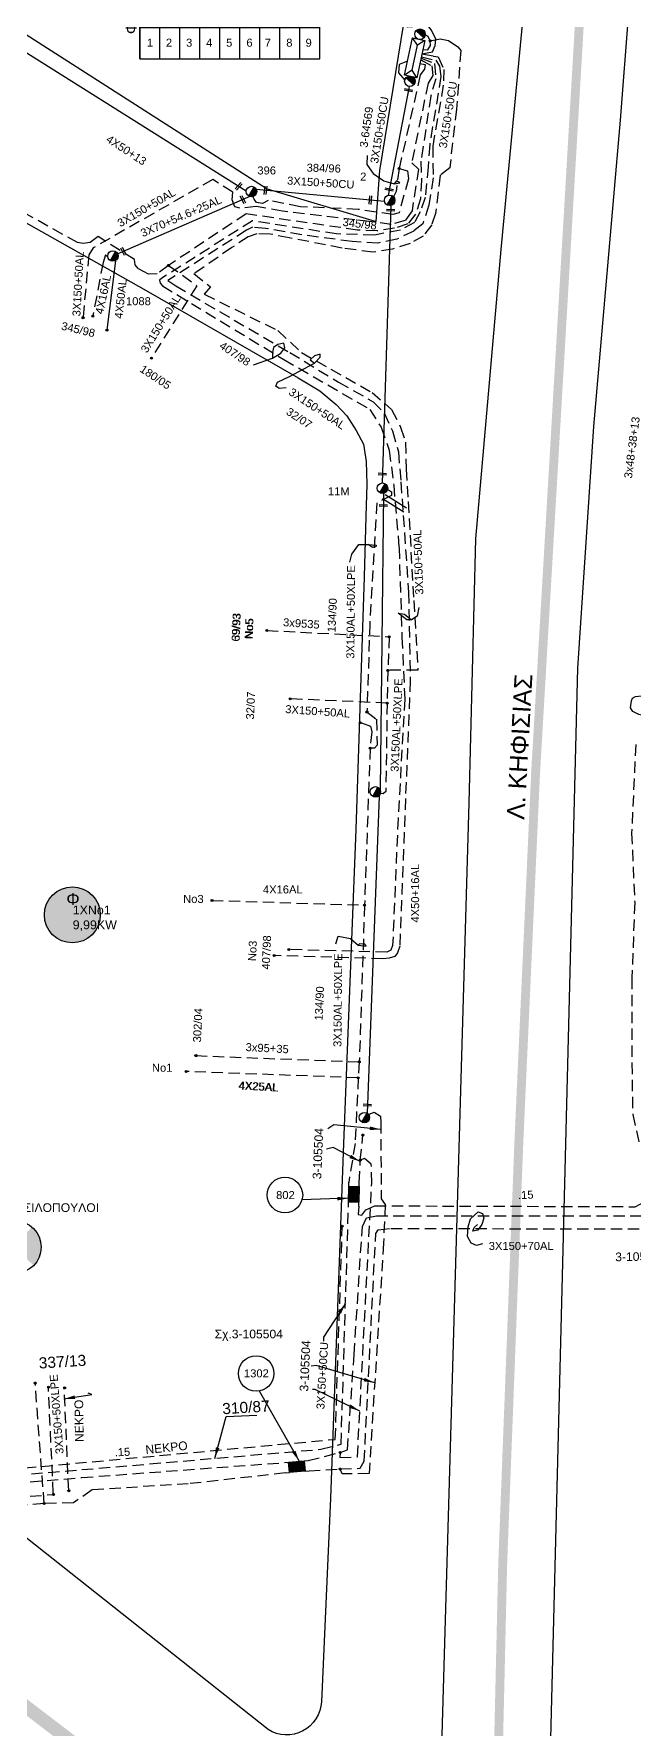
# Model space of a CAD drawing. Header units: millimetres. Extents: x 912 to 3023, y 735 to 1796.
# Drawn here: x 2618.8 to 2753.9, y 1037.7 to 1419 of the extents above; entities that cross this region are included whole.
import ezdxf
from ezdxf.enums import TextEntityAlignment as Align

# ---------------------------------------------------------------- set-up
doc = ezdxf.new("R2010")
doc.units = ezdxf.units.MM
doc.linetypes.add('CENTER', pattern=[50.8, 31.75, -6.35, 6.35, -6.35])
doc.linetypes.add('DASHED', pattern=[19.05, 12.7, -6.35])
for name, color, linetype in [('Link Box 4 Διευθύνσεων', 7, 'Continuous'), ('Άγνωστα', 7, 'Continuous'), ('Ασφαλειοκιβώτια Χ.Τ 9 αναχωρήσεων', 7, 'Continuous'), ('Γυμνά εναέρια ΧΤ (3Φ)   4x50AL', 7, 'Continuous'), ('Γυμνά εναέρια ΧΤ και ΦΟΠ (3Φ)   4x50+16AL', 7, 'Continuous'), ('Επιγραφές - Σχήματα', 7, 'Continuous'), ('Καλώδια ΧΤ   3x150+50AL', 7, 'DASHED'), ('Καλώδια ΧΤ   3x150+50CU', 7, 'DASHED'), ('Καλώδια ΧΤ   3x150AL+50XLPE', 7, 'DASHED'), ('Μηχανική τομή', 7, 'Continuous'), ('Στύλος ΦΜ', 7, 'Continuous'), ('Στύλος ΦΜ @ 1', 7, 'Continuous'), ('Συνδέσεις', 7, 'Continuous'), ('Συνεστραμμένα ΧΤ   3x70+54.6+25 AL', 7, 'SYN_LINE'), ('Τομή', 7, 'Continuous'), ('Υποσταθμός εναέριος 2 στύλων', 7, 'Continuous'), ('Υποσταθμός πόλεως', 7, 'Continuous'), ('Υπόβαθρο ΔΕΗ', 7, 'Continuous'), ('Υπόγεια Καλώδια Δικτύου ΧΤ      2Χ6 CU', 7, 'DASHED'), ('Υπόγεια Καλώδια Δικτύου ΧΤ   .15', 7, 'DASHED'), ('Υπόγεια καλώδια Δικτύου ΧΤ και Παρ. ΧΤ - 3X150+70 AL', 7, 'DASHED'), ('Υπόγεια καλώδια Παροχών ΧΤ   4x16AL', 7, 'DASHED'), ('Υπόγεια καλώδια Παροχών ΧΤ   4x25', 7, 'DASHED'), ('Χώρος', 7, 'Continuous')]:
    doc.layers.add(name, color=color, linetype=linetype)
doc.styles.get("Standard").update_dxf_attribs({"font": 'ARIAL.TTF'})
doc.linetypes.add('SYN_LINE', pattern='A,0.5,-0.0001,["/\\/\\/\\/",Standard,S=0.1,R=0,X=0,Y=-0.05],-0.25', length=0.7501)
doc.dimstyles.new('ISO-25', dxfattribs={"dimtxt": 2.5, "dimasz": 2.5, "dimexe": 1.25, "dimexo": 0.625, "dimtad": 1, "dimtxsty": 'Standard', "dimcen": 2.5, "dimadec": 0, "dimazin": 0, "dimtfac": 1, "dimtmove": 0, "dimatfit": 3, "dimfxl": 1, "dimarcsym": 0})

# ---------------------------------------------------------------- blocks, each defined once
blk = doc.blocks.new('ΥΠΑΡΧΩΝ ΤΣΙΜΕΝΤΕΝΙΟΣ ΣΤΥΛΟΣ')
at = {"layer": 'Στύλος ΦΜ'}
blk.add_hatch(color=7, dxfattribs=at).paths.add_polyline_path([(-1.29, -2.28, 0.574793), (2.62, 0, 0.268822), (1.3, 2.27)])
at = {"layer": 'Στύλος ΦΜ', "color": 7}
blk.add_line((-1.29, -2.28), (1.3, 2.27), dxfattribs=at)
blk.add_circle((0, 0), 2.62, dxfattribs=at)
at = {"layer": 'Στύλος ΦΜ', "flags": 4}
for tag, p in [('ΑΡΙΘΜΟΣ', (-4.68, 8.05)), ('ΤΥΠΟΣ', (-4.91, 3.03))]:
    blk.add_attdef(tag, p, '', height=4, dxfattribs=at)
blk = doc.blocks.new('ΥΠΟΣΤΑΘΜΟΣ ΕΝΑΕΡΙΟΣ ΕΠΙ 2 ΣΤΥΛΩΝ')
at = {"layer": 'Υποσταθμός εναέριος 2 στύλων', "linetype": 'Continuous'}
for points in [[(-11.97, -2.11, 0.574793), (-8.45, -0.07, 0.268822), (-9.64, 1.98)], [(9.68, -2.15, 0.574793), (13.19, -0.1, 0.268822), (12.01, 1.95)]]:
    blk.add_hatch(color=256, dxfattribs=at).paths.add_polyline_path(points)
for p, q in [((-11.97, -2.11), (-9.64, 1.98)), ((9.68, -2.15), (12.01, 1.95))]:
    blk.add_line(p, q, dxfattribs=at)
for centre in [(-10.81, -0.07), (10.84, -0.1)]:
    blk.add_circle(centre, 2.36, dxfattribs=at)
at = {"layer": 'Υποσταθμός πόλεως', "linetype": 'Continuous', "ltscale": 40}
blk.add_lwpolyline([(-8.57, 2.82), (8.57, 2.82), (8.57, -2.82), (-8.57, -2.82)], close=True, dxfattribs=at)
for points in [[(-5.75, 0), (-8.57, 2.82)], [(-8.57, -2.82), (-5.75, 0)], [(-5.75, 0), (5.75, 0)], [(5.75, 0), (8.57, 2.82)], [(8.57, -2.82), (5.75, 0)]]:
    blk.add_lwpolyline(points, dxfattribs=at)
at = {"layer": 'Υποσταθμός εναέριος 2 στύλων', "ltscale": 40, "flags": 1}
for tag, p in [('ΜΕΤΑΣΧΗΜΑΤΙΣΜΟΣ', (14.09, 2.51)), ('ΙΣΧΥΣ', (14.07, -0.28)), ('ΑΡΙΘΜΟΣ', (14.19, -3))]:
    blk.add_attdef(tag, p, '', height=1.8, dxfattribs=at)
blk = doc.blocks.new('ΜΗΧΑΝΙΚΗ ΤΟΜΗ')
at = {"layer": 'Μηχανική τομή', "ltscale": 40}
for p, q in [((-1.89, 0.78), (1.89, 0.78)), ((1.89, 0), (-1.89, 0))]:
    blk.add_line(p, q, dxfattribs=at)
blk = doc.blocks.new('ΤΟΜΗ')
at = {"layer": 'Τομή', "ltscale": 40}
for p, q in [((-5.68, 0), (5.68, 0)), ((5.68, -2.33), (-5.68, -2.33))]:
    blk.add_line(p, q, dxfattribs=at)
blk = doc.blocks.new('_ΣΥΝΔΕΣΗ')
at = {"layer": 'Συνδέσεις', "linetype": 'SYN_LINE', "ltscale": 40}
blk.add_hatch(color=256, dxfattribs=at).paths.add_polyline_path([(0.5, -0.01, 1), (-0.5, -0.01, 1)])
at = {"layer": 'Συνδέσεις'}
blk.add_circle((0, -0.01), 0.5, dxfattribs=at)
blk = doc.blocks.new('ΑΣΦΑΛΕΙΟΚΙΒΩΤΙΟ ΥΠΟΣΤΑΘΜΟΥ 9 ΑΝΑΧΩΡΗΣΕΩΝ')
at = {"layer": 'Ασφαλειοκιβώτια Χ.Τ 9 αναχωρήσεων', "ltscale": 40}
for p, q in [((-23.8, 40.36), (24.02, 40.36)), ((-9.72, 40.36), (-9.72, -40.64)), ((9.94, 40.36), (9.94, -40.64)), ((-23.8, 31.36), (24.02, 31.36)), ((-23.8, 22.36), (24.02, 22.36)), ((-23.8, 13.36), (24.02, 13.36)), ((-23.8, 4.36), (24.02, 4.36)), ((-23.8, -4.64), (24.02, -4.64)), ((-23.8, -13.64), (24.02, -13.64)), ((-23.8, -22.64), (24.02, -22.64)), ((-23.8, -31.64), (24.02, -31.64))]:
    blk.add_line(p, q, dxfattribs=at)
at = {"layer": 'Ασφαλειοκιβώτια Χ.Τ 9 αναχωρήσεων'}
blk.add_lwpolyline([(-23.8, -40.64), (24.02, -40.64), (24.02, 40.36), (-23.8, 40.36)], close=True, dxfattribs=at)
for s, p in [('1', (-18.29, 37.24)), ('2', (-18.29, 28.67)), ('3', (-18.29, 19.6)), ('4', (-18.29, 10.58)), ('5', (-18.29, 1.57)), ('6', (-18.29, -7.57)), ('7', (-18.29, -15.81)), ('8', (-18.29, -25.5)), ('9', (-18.29, -34.19))]:
    blk.add_text(s, height=3.6, rotation=270, dxfattribs=at).set_placement(p)
at = {"layer": 'Ασφαλειοκιβώτια Χ.Τ 9 αναχωρήσεων', "ltscale": 40}
for tag, height, p in [('ΟΝΟΜΑ', 5, (-0.16, 44.31)), ('ΚΕΙΜΕΝΟ 1', 2, (17.06, 35.59)), ('ΚΕΙΜΕΝΟ 2', 2, (17.06, 26.88)), ('ΚΕΙΜΕΝΟ 3', 2, (17.06, 17.69)), ('ΚΕΙΜΕΝΟ 4', 2, (17.06, 8.71)), ('ΚΕΙΜΕΝΟ 5', 2, (17.06, -0.13)), ('ΚΕΙΜΕΝΟ 6', 2, (17.06, -9.05)), ('ΚΕΙΜΕΝΟ 7', 2, (17.06, -18.13)), ('ΚΕΙΜΕΝΟ 8', 2, (17.06, -26.85)), ('ΚΕΙΜΕΝΟ 9', 2, (17.06, -35.99)), ('ΣΧ', 2, (-0.1, -42.64))]:
    blk.add_attdef(tag, text='', height=height, dxfattribs=at).set_placement(p, align=Align.MIDDLE_CENTER)
blk = doc.blocks.new('LINK BOX 4 ΑΝΑΧΩΡΗΣΕΩΝ')
at = {"layer": 'Link Box 4 Διευθύνσεων', "ltscale": 40}
blk.add_hatch(color=256, dxfattribs=at).paths.add_polyline_path([(-3.54, 0), (-3.54, -4.67), (3.54, -4.67), (3.54, 0)])
for p, q in [((-3.54, 0), (-5.33, 0)), ((5.33, 0), (3.54, 0)), ((-3.54, -4.67), (-5.33, -4.67)), ((5.33, -4.67), (3.54, -4.67))]:
    blk.add_line(p, q, dxfattribs=at)
blk.add_lwpolyline([(-3.54, -4.67), (-3.54, 0), (3.54, 0), (3.54, -4.67)], close=True, dxfattribs=at)
blk = doc.blocks.new('ΧΩΡΟΣ')
at = {"layer": 'Χώρος', "ltscale": 40, "true_color": 0xff4747}
blk.add_hatch(color=13, dxfattribs=at).paths.add_polyline_path([(12.17, -0.19, 1), (-13.03, -0.19, 1)])
at = {"layer": 'Χώρος', "ltscale": 40}
blk.add_circle((-0.43, -0.19), 12.6, dxfattribs=at)
at = {"layer": 'Χώρος', "ltscale": 30, "insert": (-3.14, 9.64), "char_height": 5.4, "width": 408.8913, "attachment_point": 1}
blk.add_mtext('Φ', dxfattribs=at)
at = {"layer": 'Χώρος', "ltscale": 40}
blk.add_attdef('ΑΡΙΘΜΟΣ_001', (-0.27, -4.04), '', height=5.4, dxfattribs=at)

msp = doc.modelspace()

# ---------------------------------------------------------------- hatches: boundary and pattern name
at = {"layer": 'Επιγραφές - Σχήματα'}
h = msp.add_hatch(color=1, dxfattribs=at)
h.paths.add_polyline_path([(2610.27, 1150.25, 0.195721), (2608.59, 1146.12, 0.20206), (2610.38, 1141.88), (2614.35, 1146.25)])
h.paths.add_polyline_path([(2618.34, 1150.64), (2614.35, 1146.25), (2618.73, 1141.96, 0.197236), (2620.44, 1146.12, 0.220413)])

# ---------------------------------------------------------------- linework, layer by layer
at = {"layer": 'Άγνωστα', "color": 27}
for points in [[(2613.35, 1417.12), (2666.59, 1383.68)], [(2703.27, 1407.19), (2698.49, 1382.7)], [(2697.71, 1381.33), (2668.84, 1384.04)]]:
    msp.add_lwpolyline(points, dxfattribs=at)
at = {"layer": 'Άγνωστα', "color": 173}
msp.add_lwpolyline([(2699.02, 1380.41), (2699.11, 1380.22), (2697.14, 1317.99)], dxfattribs=at)
at = {"layer": 'Άγνωστα', "color": 85, "linetype": 'DASHED', "ltscale": 0.2}
msp.add_lwpolyline([(2671.22, 1284.83), (2698.78, 1283.41), (2698.47, 1275.85), (2698.29, 1268.48), (2698, 1248.62), (2697.43, 1248.08), (2696.77, 1248.16)], dxfattribs=at)
at = {"layer": 'Άγνωστα', "color": 6, "linetype": 'DASHED', "ltscale": 0.2}
msp.add_lwpolyline([(2655.27, 1189.18), (2692.03, 1187.77)], dxfattribs=at)
at = {"layer": 'Γυμνά εναέρια ΧΤ (3Φ)   4x50AL', "color": 173, "linetype": 'SYN_LINE', "ltscale": 20}
msp.add_lwpolyline([(2637.18, 1368.03), (2635.24, 1352.37)], dxfattribs=at)
at = {"layer": 'Γυμνά εναέρια ΧΤ και ΦΟΠ (3Φ)   4x50+16AL', "color": 173}
for points in [[(2697.45, 1315.66), (2696.72, 1249.01)], [(2696.36, 1247.58), (2696.48, 1247.55), (2693.77, 1176.26)]]:
    msp.add_lwpolyline(points, dxfattribs=at)
at = {"layer": 'Επιγραφές - Σχήματα'}
for points in [[(2693.8, 1391.65), (2693.75, 1389.62), (2695.18, 1387.63), (2697.57, 1385.94), (2699.91, 1385.26), (2701.15, 1385.48), (2700.44, 1385.99), (2699.91, 1385.26)], [(2668.19, 1344.58), (2672.5, 1346.07), (2674.39, 1347.2), (2675.3, 1348.39), (2675.07, 1349.44), (2673.66, 1349.15), (2672.75, 1348.5), (2672.53, 1347.35), (2672.5, 1346.07)], [(2675.54, 1339.4), (2674.02, 1339.24), (2673.28, 1339.76), (2673.63, 1340.7), (2676.35, 1341.93), (2681.91, 1344.91), (2683.24, 1346.27), (2683.24, 1346.96), (2681.91, 1346.63), (2680.97, 1345.7), (2681.91, 1344.91)], [(2689.89, 1300.21), (2690.38, 1302.01), (2691.92, 1304.14), (2694.01, 1304.19), (2695.85, 1303.99), (2695.76, 1303.6), (2694.99, 1303.46), (2694.01, 1304.19)], [(2705.4, 1290), (2705.09, 1288), (2703.8, 1287.2), (2702.72, 1287.2), (2700.81, 1288.72), (2702.2, 1288.51), (2703.8, 1287.2)], [(2766.19, 1268.81), (2766.05, 1267.5), (2765.46, 1266.77), (2763.28, 1265.71), (2758.99, 1265.23), (2757.1, 1265.37), (2754.91, 1265.92), (2753.59, 1266.61), (2753.09, 1267.42), (2753.26, 1268.99), (2753.5, 1269.59), (2754.19, 1269.94), (2755.51, 1270.1), (2756.5, 1269.3), (2756.77, 1268.83), (2756.67, 1268.16), (2755.94, 1267.65)], [(2686.74, 1214.35), (2687.27, 1216.02), (2690.08, 1215.56), (2691.75, 1214.04), (2693.57, 1213.78), (2693.29, 1214.28), (2692.08, 1214.3), (2691.75, 1214.04)], [(2719.74, 1146.85), (2718.41, 1146.48), (2717.21, 1147), (2716.37, 1148.48), (2716.53, 1150.65), (2717.08, 1152.44), (2718.78, 1154.04), (2719.77, 1153.67), (2720.08, 1152.63), (2719.61, 1151.16), (2718.72, 1149.9), (2717.57, 1149.71), (2717.87, 1150.49), (2718.63, 1151.22)]]:
    msp.add_lwpolyline(points, dxfattribs=at)
for centre in [(2675.29, 1157.83), (2668.83, 1117.67)]:
    msp.add_circle(centre, 4, dxfattribs=at)
at = {"layer": 'Επιγραφές - Σχήματα', "color": 1}
msp.add_circle((2614.51, 1146.12), 5.92, dxfattribs=at)
at = {"layer": 'Καλώδια ΧΤ   3x150+50AL', "color": 85, "ltscale": 0.2}
for points in [[(2706.34, 1415.48), (2707.48, 1415.46), (2708.02, 1416.38), (2708, 1417.46), (2707.52, 1418.44), (2706.86, 1418.81)], [(2708, 1417.46), (2710.22, 1417.94), (2712.12, 1417.5), (2714.23, 1416.1), (2714.87, 1415.3), (2713.92, 1402.11), (2712.38, 1388.91), (2710.26, 1387.24), (2709.16, 1378.61), (2708.32, 1376.07), (2706.42, 1373.53), (2703.47, 1371.9), (2699.5, 1370.59), (2695.1, 1369.9), (2688.15, 1370.85), (2676.27, 1373.12), (2671.98, 1373.99), (2669, 1374.03), (2667.05, 1373.39), (2663.37, 1370.96), (2654.82, 1365.08), (2658.52, 1362.1), (2657.15, 1360.46), (2673.73, 1352.26), (2679.02, 1347.33), (2694.91, 1338.36), (2699.31, 1334.5), (2701.33, 1330.56), (2702.43, 1327.2), (2702.57, 1321.11), (2703.01, 1313.83), (2704.29, 1291.57), (2705.22, 1275.9), (2698.47, 1275.85)], [(2698.29, 1268.48), (2676.46, 1269.45)]]:
    msp.add_lwpolyline(points, dxfattribs=at)
at = {"layer": 'Καλώδια ΧΤ   3x150+50AL', "color": 6, "ltscale": 0.2}
for points in [[(2705.92, 1413.54), (2708.98, 1412.35), (2708.98, 1412.35), (2709.26, 1408.94), (2708.11, 1405.06), (2705.91, 1390.37), (2706.04, 1386.14), (2705.78, 1381.95), (2704.69, 1378.43), (2702.94, 1376.28), (2699.96, 1375.32), (2696.01, 1374.71), (2691.62, 1374.88), (2666.56, 1378.52), (2649.11, 1366.95), (2646.5, 1365.04), (2644.61, 1364.96), (2642.24, 1366.23), (2641.55, 1367.1), (2641.43, 1368.29), (2633.27, 1373.43), (2631.47, 1372.08), (2629.9, 1371.86), (2628.62, 1372.06), (2593.83, 1391.47)], [(2649.11, 1366.95), (2655.48, 1362.37), (2645.27, 1346.1)]]:
    msp.add_lwpolyline(points, dxfattribs=at)
at = {"layer": 'Καλώδια ΧΤ   3x150+50AL', "color": 133, "ltscale": 0.2}
msp.add_lwpolyline([(2705.85, 1413.18), (2708.39, 1411.81), (2708.59, 1409.65), (2707.51, 1407.95), (2703.82, 1390.03), (2705.34, 1388.59), (2703.9, 1379.2), (2702.38, 1377.06), (2699.21, 1376.15), (2694.84, 1376.77), (2674.77, 1379.14), (2668.79, 1380.16), (2665.11, 1379.81), (2664.05, 1380.12), (2663.43, 1381.67), (2663.43, 1381.67), (2663.53, 1383.42), (2659.05, 1386.28), (2632.13, 1370.86), (2631.15, 1369.28), (2629.85, 1355.18)], dxfattribs=at)
at = {"layer": 'Καλώδια ΧΤ   3x150+50AL', "color": 151, "ltscale": 0.2}
msp.add_lwpolyline([(2667.99, 1376.95), (2647.6, 1364.09), (2647.03, 1363.59), (2647.2, 1362.95), (2647.71, 1362.34), (2675.02, 1345.79), (2694.41, 1334.56), (2696.94, 1330.52), (2698.76, 1325.37), (2699.77, 1317.49), (2700.97, 1303.48), (2701.64, 1283.28), (2702.26, 1269.38), (2700.77, 1242.55), (2699.53, 1213.92), (2699.14, 1212.93), (2698.24, 1212.46), (2676.19, 1213.05)], dxfattribs=at)
at = {"layer": 'Καλώδια ΧΤ   3x150+50AL', "color": 2, "ltscale": 0.2}
msp.add_lwpolyline([(2668.02, 1375.51), (2666.62, 1374.84), (2648.91, 1363.53), (2650.72, 1362.32), (2676.37, 1347.36), (2687.34, 1340.7), (2695.14, 1336.28), (2697.62, 1333.76), (2699.5, 1329.69), (2700.83, 1324.99), (2701.38, 1318.25), (2703.13, 1293.41), (2703.5, 1273.54), (2702.42, 1247.03), (2701.12, 1213.79), (2700.6, 1212.32), (2700.02, 1211.49), (2698.75, 1211.07), (2697.3, 1210.97), (2672.86, 1211.69)], dxfattribs=at)
at = {"layer": 'Καλώδια ΧΤ   3x150+50AL', "color": 30, "ltscale": 0.2}
msp.add_lwpolyline([(2754.24, 1259.15), (2753.32, 1239.26), (2754.02, 1223.62), (2753.38, 1206.68), (2753.38, 1187.54), (2753.56, 1175.97), (2755.02, 1169.44)], dxfattribs=at)
at = {"layer": 'Καλώδια ΧΤ   3x150+50CU', "color": 30, "ltscale": 0.2}
msp.add_lwpolyline([(2706.13, 1414.52), (2708.53, 1414.95), (2709.12, 1416.43), (2709.12, 1416.43), (2709.26, 1417.8), (2708.25, 1419.87), (2707.4, 1421), (2704.72, 1421.21), (2703.95, 1420.58), (2702.96, 1420.51), (2688.6, 1426.64)], dxfattribs=at)
at = {"layer": 'Καλώδια ΧΤ   3x150+50CU', "color": 151, "ltscale": 0.2}
msp.add_lwpolyline([(2706, 1413.88), (2709.25, 1413.08), (2710.11, 1411.74), (2710.38, 1409.44), (2709.79, 1405.68), (2707.87, 1394.12), (2707.5, 1389.13), (2706.88, 1382.22), (2705.76, 1378.96), (2704.46, 1376.61), (2701.29, 1374.9), (2695.46, 1373.75), (2686.93, 1374.01), (2686.93, 1374.01), (2667.99, 1376.95)], dxfattribs=at)
at = {"layer": 'Καλώδια ΧΤ   3x150+50CU', "color": 2, "ltscale": 0.2}
msp.add_lwpolyline([(2706.13, 1414.52), (2708.73, 1414.03), (2709.8, 1413.88), (2711.02, 1411.01), (2710.94, 1407.47), (2708.55, 1393.76), (2708.66, 1386.62), (2707.7, 1380.48), (2706.3, 1376.28), (2704.27, 1374.66), (2700.47, 1372.82), (2696.23, 1371.97), (2690.4, 1372.3), (2679.07, 1373.84), (2670.95, 1375.24), (2668.02, 1375.51)], dxfattribs=at)
at = {"layer": 'Καλώδια ΧΤ   3x150+50CU', "color": 173, "ltscale": 0.2}
for points in [[(2705.67, 1412.35), (2706.82, 1412.1), (2706.73, 1411.08), (2705.74, 1409.78), (2701, 1388.71), (2700.3, 1383.56), (2699.74, 1382.36)], [(2701, 1388.71), (2702.9, 1388.2), (2703.1, 1386.39), (2701, 1378.79), (2699.59, 1378.37), (2691.78, 1379.53), (2678.76, 1380.15), (2671.49, 1381.57), (2670.23, 1380.87), (2668.93, 1381.12), (2668.93, 1381.12), (2668.35, 1381.81), (2668.06, 1382.41)]]:
    msp.add_lwpolyline(points, dxfattribs=at)
at = {"layer": 'Καλώδια ΧΤ   3x150+50CU', "color": 27, "ltscale": 0.2}
msp.add_lwpolyline([(2702.9, 1412.87), (2701.02, 1412.12), (2700.87, 1410.26), (2702.26, 1408.64)], dxfattribs=at)
at = {"layer": 'Καλώδια ΧΤ   3x150+50CU', "color": 6, "ltscale": 0.2}
msp.add_lwpolyline([(2596.19, 1093.17), (2603.04, 1093.79), (2683.41, 1100.63), (2687.94, 1101.81), (2689.59, 1155.35)], dxfattribs=at)
at = {"layer": 'Καλώδια ΧΤ   3x150AL+50XLPE', "color": 6, "ltscale": 0.2}
for points in [[(2698.41, 1316.59), (2699.31, 1315.99), (2699.31, 1315.18), (2695.96, 1313.56), (2695.96, 1313.56), (2694.38, 1286.41), (2693.76, 1266.48), (2695.87, 1264.88), (2696.05, 1258.99), (2695.48, 1258.36), (2694.46, 1258.36), (2694.46, 1258.36)], [(2692.25, 1264.04), (2692.51, 1264.04), (2694.58, 1263.28), (2694.58, 1263.28), (2694.84, 1262.02), (2694.46, 1258.36), (2693.21, 1223.04), (2692.03, 1187.77), (2691.79, 1184.19), (2691.08, 1169.44), (2691.08, 1169.44), (2689.65, 1160.68)], [(2691.99, 1160.65), (2692.25, 1165.64), (2692.85, 1171.33)], [(2687.75, 1099.93), (2687.66, 1098.81), (2691.61, 1098.93), (2694.83, 1160.46), (2694.73, 1164.74), (2693.23, 1166.02), (2692.25, 1165.64)]]:
    msp.add_lwpolyline(points, dxfattribs=at)
at = {"layer": 'Καλώδια ΧΤ   3x150AL+50XLPE', "ltscale": 0.2}
for points in [[(2694.11, 1175.96), (2695.35, 1176.44), (2695.35, 1176.44), (2696.78, 1175.58), (2696.88, 1174.17), (2696.95, 1156.95), (2697.86, 1155.67), (2697.49, 1147), (2694.22, 1095.17), (2688.18, 1095.1), (2687.73, 1096.2)], [(2680.71, 1095.76), (2687.73, 1096.2), (2692.24, 1096.37), (2693.13, 1097.93), (2695.74, 1149.19), (2695.74, 1149.19), (2696.31, 1149.97), (2699.14, 1150.31), (2760.27, 1150.18), (2761.23, 1150.18), (2764.43, 1151.33), (2764.43, 1151.33), (2767.85, 1152.98), (2768.09, 1153.78)]]:
    msp.add_lwpolyline(points, dxfattribs=at)
at = {"layer": 'Καλώδια ΧΤ   3x150AL+50XLPE', "color": 30, "ltscale": 0.2}
msp.add_lwpolyline([(2623.16, 1090.77), (2622.06, 1114.63)], dxfattribs=at)
at = {"layer": 'Συνεστραμμένα ΧΤ   3x70+54.6+25 AL', "color": 173, "ltscale": 20}
msp.add_lwpolyline([(2667.39, 1382.44), (2637.66, 1369.53)], dxfattribs=at)
at = {"layer": 'Υπόβαθρο ΔΕΗ', "linetype": 'DASHED', "ltscale": 3, "const_width": 3}
msp.add_lwpolyline([(1652.19, 1783.79), (1777.08, 1688.76), (1890.58, 1602.48), (1989.03, 1528.13), (2095.36, 1446.37), (2210.67, 1355.91), (2320.58, 1269.14), (2907.21, 821.04)], dxfattribs=at)
at = {"layer": 'Υπόβαθρο ΔΕΗ'}
for points in [[(2552.94, 1525.88), (2551.93, 1525.84), (2518.66, 1481.96), (2528.02, 1476.58), (2561.73, 1454.49), (2607.39, 1425.02), (2671.33, 1384.19), (2695.83, 1376.85), (2696.66, 1388.26), (2702.64, 1424.99), (2715.27, 1487.58), (2724.2, 1524.1), (2733.02, 1555.62), (2741.43, 1582.65), (2751.47, 1611.2), (2761.25, 1636.48), (2773.06, 1665.4), (2787.68, 1697.04), (2796.81, 1715.64), (2807.8, 1736.8), (2813.9, 1747.93), (2780.89, 1781.08)], [(2853.83, 1779.9), (2827.71, 1733.59), (2806.42, 1696.53), (2788.14, 1650.21), (2773.39, 1612.47), (2766.66, 1596.93), (2759.46, 1563.58), (2746.25, 1505.11), (2735.58, 1457.8), (2729.72, 1432.29), (2723.9, 1370.53), (2718.18, 1305.44), (2716.66, 1246.07), (2708.4, 961.25), (2707.87, 938.41), (2706.58, 891.21), (2705.06, 840.66), (2703.78, 790.99), (2700.32, 747.99)], [(2725.53, 753.06), (2729.74, 839.79), (2731.12, 885.49), (2732.37, 926.08), (2733.23, 961.25), (2741.18, 1276.36), (2744.79, 1330.71), (2748.41, 1371.99), (2750.83, 1399.58), (2752.71, 1423.9), (2763.48, 1471.32), (2773.82, 1517.74), (2785.35, 1569.44), (2788.13, 1582.87), (2814.1, 1650.39), (2837.49, 1712.29), (2883.53, 1779.84)]]:
    msp.add_lwpolyline(points, dxfattribs=at)
at = {"layer": 'Υπόβαθρο ΔΕΗ', "color": 1, "linetype": 'CENTER', "ltscale": 1.5}
msp.add_lwpolyline([(2861.46, 1766.64, 2, 2, 0), (2804.55, 1662.62, 2, 2, 0), (2779.27, 1597.77, 2, 2, 0), (2742.09, 1430.29, 2, 2, 0), (2731.71, 1252.79, 2, 2, 0), (2727.93, 1169.44, 2, 2, 0), (2724.3, 1074.68, 2, 2, 0), (2721.51, 953.66, 0, 0, 0)], format="xyseb", dxfattribs=at)
at = {"layer": 'Υπόβαθρο ΔΕΗ'}
msp.add_lwpolyline([(2606.84, 1382.22), (2643.54, 1361.6), (2678.29, 1341.62), (2683.13, 1338.7), (2686.79, 1335.66), (2689.24, 1333.07), (2691.3, 1329.81), (2692.98, 1326.7), (2693.56, 1322.84), (2693.71, 1317.71), (2693.52, 1310.44), (2693.13, 1296.86), (2691.23, 1240.03), (2688.46, 1169.44), (2685.55, 1089.63), (2683.49, 1043.86, -0.574042), (2671.51, 1037.57), (2504.95, 1169.44)], format="xyb", dxfattribs=at)
at = {"layer": 'Υπόγεια Καλώδια Δικτύου ΧΤ      2Χ6 CU', "linetype": 'DASHED', "ltscale": 0.2}
msp.add_lwpolyline([(2626.62, 1091.31), (2625.63, 1114.45)], dxfattribs=at)
at = {"layer": 'Υπόγεια Καλώδια Δικτύου ΧΤ   .15', "color": 6, "ltscale": 0.2}
msp.add_lwpolyline([(2691.92, 1155.32), (2691.81, 1153.44), (2692.63, 1153.26), (2693.49, 1154.51), (2695.55, 1155.4), (2754.15, 1155.2), (2754.15, 1155.2), (2756.97, 1156.69)], dxfattribs=at)
at = {"layer": 'Υπόγεια Καλώδια Δικτύου ΧΤ   .15', "ltscale": 0.2}
for points in [[(2567.78, 1118.32), (2597.77, 1094.68), (2686.63, 1102.87), (2688.19, 1150.83)], [(2621.11, 1088.42), (2619.08, 1115.54)]]:
    msp.add_lwpolyline(points, dxfattribs=at)
at = {"layer": 'Υπόγεια καλώδια Δικτύου ΧΤ και Παρ. ΧΤ - 3X150+70 AL', "color": 6, "ltscale": 0.2}
for points in [[(2680.51, 1098.09), (2687.75, 1099.93), (2689.38, 1100.53), (2690.87, 1121.98), (2692.72, 1150.77), (2693.62, 1152.66), (2695.88, 1153.15), (2757.34, 1153.18), (2762.33, 1157.07), (2766.32, 1159.95), (2769.04, 1159.57)], [(2567.65, 1124.47), (2565.67, 1122.31), (2566.58, 1121.6), (2565, 1120.09), (2563.41, 1117.94), (2563.37, 1116.78), (2564.4, 1115.75), (2566.68, 1113.96), (2595.18, 1091.42), (2629.6, 1094.28), (2675.2, 1097.64)]]:
    msp.add_lwpolyline(points, dxfattribs=at)
at = {"layer": 'Υπόγεια καλώδια Δικτύου ΧΤ και Παρ. ΧΤ - 3X150+70 AL', "color": 30, "ltscale": 0.2}
msp.add_lwpolyline([(2566.3, 1125.52), (2563.51, 1122.15), (2564.56, 1121.27), (2560.11, 1116.13), (2563.19, 1112.55), (2569.87, 1107.96), (2595.16, 1088.45), (2623.18, 1090.45), (2623.16, 1090.74)], dxfattribs=at)
at = {"layer": 'Υπόγεια καλώδια Δικτύου ΧΤ και Παρ. ΧΤ - 3X150+70 AL', "color": 2, "ltscale": 0.2}
msp.add_lwpolyline([(2675.4, 1095.31), (2653.54, 1092.86), (2631.88, 1091.5), (2627.69, 1088.56), (2621.11, 1088.42), (2593.94, 1086.21), (2556.69, 1114.95)], dxfattribs=at)
at = {"layer": 'Υπόγεια καλώδια Παροχών ΧΤ   4x16AL', "color": 173, "ltscale": 0.2}
msp.add_lwpolyline([(2635.43, 1368.79), (2634.94, 1369.29), (2634.94, 1369.29), (2634.37, 1367.59), (2632.04, 1355.55)], dxfattribs=at)
at = {"layer": 'Υπόγεια καλώδια Παροχών ΧΤ   4x16AL', "color": 6, "ltscale": 0.2}
msp.add_lwpolyline([(2658.88, 1224.1), (2693.21, 1223.04)], dxfattribs=at)
at = {"layer": 'Υπόγεια καλώδια Παροχών ΧΤ   4x25', "color": 6, "ltscale": 0.2}
msp.add_lwpolyline([(2691.78, 1183.98), (2691.79, 1184.19), (2653.06, 1185.6)], dxfattribs=at)

# ---------------------------------------------------------------- block references
at = {"layer": 'Link Box 4 Διευθύνσεων'}
for p, xscale, yscale, zscale, rotation in [((2691.95, 1157.99), 0.5000000000001947, 0.5000000000001947, 0.5000000000001947, 269.2669155809251), ((2678.06, 1095.54), 0.5000000000001228, 0.5000000000001228, 0.5000000000001228, 184.7978623264022)]:
    msp.add_blockref('LINK BOX 4 ΑΝΑΧΩΡΗΣΕΩΝ', p, dxfattribs=dict(at, xscale=xscale, yscale=yscale, zscale=zscale, rotation=rotation))
at = {"layer": 'Ασφαλειοκιβώτια Χ.Τ 9 αναχωρήσεων', "xscale": 0.5, "yscale": 0.5, "zscale": 0.5, "rotation": 90}
msp.add_blockref('ΑΣΦΑΛΕΙΟΚΙΒΩΤΙΟ ΥΠΟΣΤΑΘΜΟΥ 9 ΑΝΑΧΩΡΗΣΕΩΝ', (2662.84, 1425.28), dxfattribs=at).add_auto_attribs({'ΟΝΟΜΑ': 'ΦΟ-103', 'ΚΕΙΜΕΝΟ 2': '60', 'ΚΕΙΜΕΝΟ 1': '374', 'ΚΕΙΜΕΝΟ 3': '36', 'ΚΕΙΜΕΝΟ 4': '165', 'ΚΕΙΜΕΝΟ 5': '143', 'ΚΕΙΜΕΝΟ 6': '36', 'ΚΕΙΜΕΝΟ 7': '15', 'ΚΕΙΜΕΝΟ 8': '13', 'ΚΕΙΜΕΝΟ 9': '15'})
at = {"layer": 'Μηχανική τομή'}
for p, xscale, yscale, zscale, rotation in [((2703.07, 1406.16), 0.5000000000000019, 0.5000000000000019, 0.5000000000000019, 348.1359285863398), ((2664.71, 1384.86), 0.4999999999998896, 0.4999999999998896, 0.4999999999998896, 228.1985335219322), ((2671.11, 1383.82), 0.5000000000000027, 0.5000000000000027, 0.5000000000000027, 84.44463439117787), ((2698.71, 1383.83), 0.5000000000000019, 0.5000000000000019, 0.5000000000000019, 348.1359285863398), ((2666.01, 1381.84), 0.4999999999999435, 0.4999999999999435, 0.4999999999999435, 116.7794976059007), ((2694.72, 1381.61), 0.5000000000000027, 0.5000000000000027, 0.5000000000000027, 84.44463439117787), ((2699.08, 1379.16), 0.4999999999999892, 0.4999999999999892, 0.4999999999999892, 356.6837471734019), ((2639.11, 1370.16), 0.4999999999999435, 0.4999999999999435, 0.4999999999999435, 116.7794976059007), ((2697.2, 1319.8), 0.4999999999999892, 0.4999999999999892, 0.4999999999999892, 356.6837471734019), ((2697.41, 1312.74), 0.4999999999999892, 0.4999999999999892, 0.4999999999999892, 356.6837471734019), ((2693.83, 1177.86), 0.4999999999999892, 0.4999999999999892, 0.4999999999999892, 356.6837471734019)]:
    msp.add_blockref('ΜΗΧΑΝΙΚΗ ΤΟΜΗ', p, dxfattribs=dict(at, xscale=xscale, yscale=yscale, zscale=zscale, rotation=rotation))
at = {"layer": 'Στύλος ΦΜ @ 1', "ltscale": 40}
ref = msp.add_blockref('ΥΠΑΡΧΩΝ ΤΣΙΜΕΝΤΕΝΙΟΣ ΣΤΥΛΟΣ', (2667.76, 1383.55), dxfattribs=dict(at, xscale=0.4499999999998181, yscale=0.4499999999998181, zscale=0.4499999999998181))
ref.add_attrib('ΤΥΠΟΣ', '396', (2669.09, 1387.4), dxfattribs={"layer": 'Στύλος ΦΜ', "height": 1.8, "flags": 4})
ref = msp.add_blockref('ΥΠΑΡΧΩΝ ΤΣΙΜΕΝΤΕΝΙΟΣ ΣΤΥΛΟΣ', (2698.86, 1381.58), dxfattribs=dict(at, xscale=0.4499999999998181, yscale=0.4499999999998181, zscale=0.4499999999998181))
ref.add_attrib('ΤΥΠΟΣ', '2', (2692.22, 1386.01), dxfattribs={"layer": 'Στύλος ΦΜ', "height": 1.8, "flags": 4})
ref = msp.add_blockref('ΥΠΑΡΧΩΝ ΤΣΙΜΕΝΤΕΝΙΟΣ ΣΤΥΛΟΣ', (2636.58, 1369.05), dxfattribs=dict(at, xscale=0.4499999999998181, yscale=0.4499999999998181, zscale=0.4499999999998181))
ref.add_attrib('ΤΥΠΟΣ', '1088', (2639.52, 1357.99), dxfattribs={"layer": 'Στύλος ΦΜ', "height": 1.8, "flags": 4})
ref = msp.add_blockref('ΥΠΑΡΧΩΝ ΤΣΙΜΕΝΤΕΝΙΟΣ ΣΤΥΛΟΣ', (2697.25, 1316.82), dxfattribs=dict(at, xscale=0.4499999999998181, yscale=0.4499999999998181, zscale=0.4499999999998181))
ref.add_attrib('ΤΥΠΟΣ', '11M', (2684.97, 1315.22), dxfattribs={"layer": 'Στύλος ΦΜ', "height": 1.8, "flags": 4})
at = {"layer": 'Στύλος ΦΜ @ 1', "ltscale": 40, "xscale": 0.4499999999998181, "yscale": 0.4499999999998181, "zscale": 0.4499999999998181}
for p in [(2695.65, 1248.52), (2693.18, 1175.24)]:
    msp.add_blockref('ΥΠΑΡΧΩΝ ΤΣΙΜΕΝΤΕΝΙΟΣ ΣΤΥΛΟΣ', p, dxfattribs=at)
at = {"layer": 'Συνδέσεις', "xscale": 0.4499999999998181, "yscale": 0.4499999999998181, "zscale": 0.4499999999998181}
for p in [(2708, 1417.46), (2701, 1388.71), (2649.11, 1366.95), (2629.85, 1355.18), (2632.04, 1355.55), (2635.24, 1352.37), (2645.27, 1346.1), (2671.22, 1284.83), (2698.78, 1283.41), (2698.47, 1275.85), (2676.46, 1269.45), (2693.76, 1266.48), (2698.29, 1268.48), (2692.25, 1264.04), (2694.46, 1258.36), (2658.88, 1224.1), (2693.21, 1223.04), (2676.19, 1213.05), (2672.86, 1211.69), (2655.27, 1189.18), (2692.03, 1187.77), (2653.06, 1185.6), (2691.79, 1184.19), (2692.85, 1171.33), (2692.25, 1165.64), (2688.19, 1150.83), (2619.08, 1115.54), (2622.1, 1114.59), (2625.71, 1114.47), (2687.75, 1099.93), (2687.73, 1096.2), (2623.18, 1090.45), (2626.67, 1091.32), (2621.11, 1088.42)]:
    msp.add_blockref('_ΣΥΝΔΕΣΗ', p, dxfattribs=at)
at = {"layer": 'Τομή', "xscale": 0.4999999999996674, "yscale": 0.4999999999996674, "zscale": 0.4999999999996674, "rotation": 328.3068986507142}
msp.add_blockref('ΤΟΜΗ', (2700.25, 1313.93), dxfattribs=at)
at = {"layer": 'Υποσταθμός εναέριος 2 στύλων', "xscale": 0.5000000000000344, "yscale": 0.5000000000000344, "zscale": 0.5000000000000344, "rotation": 77.89981079050723}
msp.add_blockref('ΥΠΟΣΤΑΘΜΟΣ ΕΝΑΕΡΙΟΣ ΕΠΙ 2 ΣΤΥΛΩΝ', (2704.51, 1413.65), dxfattribs=at)
at = {"layer": 'Χώρος'}
ref = msp.add_blockref('ΧΩΡΟΣ', (2627.66, 1220.94), dxfattribs=dict(at, xscale=0.5, yscale=0.5, zscale=0.5))
ref.add_attrib('ΑΡΙΘΜΟΣ_001', '1ΧΝο1', (2627.53, 1220.94), dxfattribs={"ltscale": 40, "height": 2})
ref.add_attrib('ΑΡΙΘΜΟΣ_002', '9,99ΚW', (2627.53, 1217.61), dxfattribs={"ltscale": 40, "height": 2})

# ---------------------------------------------------------------- texts
at = {"layer": 'Γυμνά εναέρια ΧΤ (3Φ)   4x50AL', "color": 7, "insert": (2636.92, 1355.08), "char_height": 1.8, "width": 168.3718, "attachment_point": 1, "rotation": 83.6502}
msp.add_mtext('4X50AL', dxfattribs=at)
at = {"layer": 'Γυμνά εναέρια ΧΤ και ΦΟΠ (3Φ)   4x50+16AL', "color": 7, "insert": (2703.7, 1219.11), "char_height": 1.8, "width": 168.3718, "attachment_point": 1, "rotation": 90}
msp.add_mtext('4X50+16AL', dxfattribs=at)
at = {"layer": 'Επιγραφές - Σχήματα', "color": 7, "width": 168.3718, "attachment_point": 1}
for s, insert, char_height, rotation in [('3-64569', (2692.08, 1393.6), 1.8, 81.8236), ('4X50+13', (2635.85, 1396.39), 1.8, 326.8989), ('384/96', (2680.21, 1389.84), 1.8, 358.2358), ('345/98', (2688.41, 1377.62), 1.8, 353.5343), ('345/98', (2625.23, 1354.27), 1.8, 346.8164), ('407/98', (2661.35, 1349.94), 1.8, 326.4499), ('180/05', (2643.46, 1344.68), 1.8, 326.4499), ('32/07', (2676.37, 1335.09), 1.8, 326.4499), ('134/90', (2684.87, 1284.45), 1.8, 87.5253), ('39/93', (2663.28, 1282.51), 1.8, 87.5253), ('69/93', (2663.28, 1282.37), 1.8, 87.5253), ('No5', (2666.22, 1283.03), 1.8, 87.5253), ('No5', (2666.22, 1282.89), 1.8, 87.5253), ('3x9535', (2674.95, 1287.59), 1.8, 355.914), ('Λ. ΚΗΦΙΣΙΑΣ', (2725.18, 1242.41), 4, 86.7898), ('32/07', (2666.52, 1264.82), 1.8, 87.5253), ('No3', (2652.39, 1225.34), 1.8, 359.8636), ('No3', (2666.98, 1210.48), 1.8, 87.5253), ('407/98', (2670.06, 1208.59), 1.8, 87.5253), ('134/90', (2681.97, 1197.12), 1.8, 87.5253), ('302/04', (2654.59, 1192.21), 1.8, 87.5253), ('3x95+35', (2666.5, 1192.03), 1.8, 356.8056), ('No1', (2645.36, 1187.37), 1.8, 359.8636), ('{\\H1.083x;\\C256;3-105504}', (2681.5, 1161.44), 1.8, 87.4055), ('{\\H1.083x;\\C256;3-105504}', (2749.62, 1144.88), 1.8, 0.8845), ('{\\H1.083x;\\C256;3-105504}', (2678.58, 1113.68), 1.8, 87.4055), ('{\\H1.083x;\\C256;ΝΕΚΡΟ}', (2628.05, 1102.26), 1.8, 90.8), ('{\\H1.083x;\\C256;ΝΕΚΡΟ}', (2643.8, 1101.5), 1.8, 5.9049)]:
    msp.add_mtext(s, dxfattribs=dict(at, insert=insert, char_height=char_height, rotation=rotation))
at = {"layer": 'Επιγραφές - Σχήματα', "color": 7, "char_height": 1.8, "width": 168.3718, "attachment_point": 1}
for s, insert in [('{\\H1.083x;\\C256;ΑΦΟΙ ΒΑΣΙΛΟΠΟΥΛΟΙ}', (2605.24, 1155.97)), ('{\\H1.083x;\\C256;Σχ.3-105504}', (2659.46, 1127.54))]:
    msp.add_mtext(s, dxfattribs=dict(at, insert=insert))
at = {"layer": 'Επιγραφές - Σχήματα', "char_height": 1.8, "width": 6.5407, "attachment_point": 1}
for s, insert in [('802', (2673.31, 1158.72)), ('1302', (2666.07, 1118.61))]:
    msp.add_mtext(s, dxfattribs=dict(at, insert=insert))
at = {"layer": 'Επιγραφές - Σχήματα', "char_height": 2.5, "width": 6.5407, "attachment_point": 1, "rotation": 3.5725}
for s, insert in [('337/13', (2619.81, 1121.27)), ('310/87', (2661.11, 1110.99))]:
    msp.add_mtext(s, dxfattribs=dict(at, insert=insert))
at = {"layer": 'Καλώδια ΧΤ   3x150+50AL', "color": 7, "char_height": 1.8, "width": 168.3718, "attachment_point": 1}
for insert, rotation in [((2637.35, 1377.05), 30.1705), ((2627.44, 1355.53), 86.8472), ((2642.71, 1348.04), 58.2845), ((2676.96, 1339.51), 326.4499), ((2704.64, 1292.85), 91.8911), ((2675.44, 1268.05), 355.914)]:
    msp.add_mtext('3X150+50AL', dxfattribs=dict(at, insert=insert, rotation=rotation))
at = {"layer": 'Καλώδια ΧΤ   3x150+50CU', "color": 7, "char_height": 1.8, "width": 168.3718, "attachment_point": 1}
for s, insert, rotation in [('3X150+50CU', (2709.9, 1393.48), 80.8669), ('3X150+50CU', (2694.47, 1390.06), 80.8669), ('3X150+50CU', (2675.85, 1386.94), 356.4134), ('3x48+38+13', (2751.6, 1319.15), 82.6631), ('3X150+50CU', (2682.36, 1109.68), 86.66)]:
    msp.add_mtext(s, dxfattribs=dict(at, insert=insert, rotation=rotation))
at = {"layer": 'Καλώδια ΧΤ   3x150AL+50XLPE', "color": 7, "char_height": 1.8, "width": 27.8484, "attachment_point": 5}
for insert, rotation in [((2690.12, 1288.99), 89.4836), ((2700.42, 1263.54), 87.5013), ((2687.21, 1201.66), 89.4836)]:
    msp.add_mtext('3X150AL+50XLPE', dxfattribs=dict(at, insert=insert, rotation=rotation))
at = {"layer": 'Συνεστραμμένα ΧΤ   3x70+54.6+25 AL', "color": 7, "insert": (2642.58, 1374.92), "char_height": 1.8, "width": 168.3718, "attachment_point": 1, "rotation": 23.3825}
msp.add_mtext('3X70+54.6+25AL', dxfattribs=at)
at = {"layer": 'Υπόγεια Καλώδια Δικτύου ΧΤ   .15', "color": 7, "char_height": 1.8, "width": 168.3718, "attachment_point": 1}
for insert, rotation in [((2727.71, 1158.7), 2.2301), ((2636.93, 1100.83), 2.7731)]:
    msp.add_mtext('.15', dxfattribs=dict(at, insert=insert, rotation=rotation))
at = {"layer": 'Υπόγεια καλώδια Δικτύου ΧΤ και Παρ. ΧΤ - 3X150+70 AL', "color": 7, "insert": (2721.16, 1147.27), "char_height": 1.8, "width": 168.3718, "attachment_point": 1}
msp.add_mtext('3X150+70AL', dxfattribs=at)
at = {"layer": 'Υπόγεια καλώδια Δικτύου ΧΤ και Παρ. ΧΤ - 3X150+70 AL', "color": 7, "insert": (2623.7, 1099.5), "char_height": 1.8, "width": 168.3718, "attachment_point": 1, "rotation": 94.4156}
msp.add_mtext('3X150+50XLPE', dxfattribs=at)
at = {"layer": 'Υπόγεια καλώδια Παροχών ΧΤ   4x16AL', "color": 7, "char_height": 1.8, "width": 168.3718, "attachment_point": 1}
for insert, rotation in [((2632.59, 1356.23), 78.137), ((2670.34, 1227.46), 0.0035)]:
    msp.add_mtext('4X16AL', dxfattribs=dict(at, insert=insert, rotation=rotation))
at = {"layer": 'Υπόγεια καλώδια Παροχών ΧΤ   4x25', "color": 7, "char_height": 1.8, "width": 168.3718, "attachment_point": 1, "rotation": 356.8056}
for insert in [(2664.88, 1183.4), (2665.01, 1183.4)]:
    msp.add_mtext('4X25AL', dxfattribs=dict(at, insert=insert))

# ---------------------------------------------------------------- leaders
at = {"layer": 'Επιγραφές - Σχήματα'}
for points, override in [([(2696.88, 1172.59), (2686.31, 1173.63), (2684.93, 1172.73)], {"dimtad": 0}), ([(2692.23, 1165.35), (2686.15, 1168.49), (2684.66, 1168.12)], {"dimtad": 0}), ([(2689.61, 1157.1), (2679.13, 1156.72)], {"dimgap": 0.625, "dimtad": 0}), ([(2688.91, 1133.4), (2684.01, 1125.87), (2684.01, 1124.97)], {"dimgap": 0.625, "dimtad": 0}), ([(2695.51, 1115.6), (2682.31, 1119.45), (2681.23, 1119.34)], {"dimtad": 0}), ([(2678.54, 1097.92), (2669.55, 1113.74)], {"dimgap": 0.625, "dimtad": 0}), ([(2692.15, 1109.24), (2682.11, 1114.06), (2681.52, 1114.06)], {"dimtad": 0}), ([(2625.56, 1111.96), (2631.82, 1112.92), (2631, 1113.24)], {"dimgap": 0.625, "dimtad": 0}), ([(2659.49, 1098.59), (2662.07, 1108.02), (2668.98, 1108.3)], {"dimgap": 0.625, "dimtad": 0})]:
    msp.add_leader(points, dimstyle='ISO-25', override=override, dxfattribs=at)

doc.saveas('drawing.dxf')
